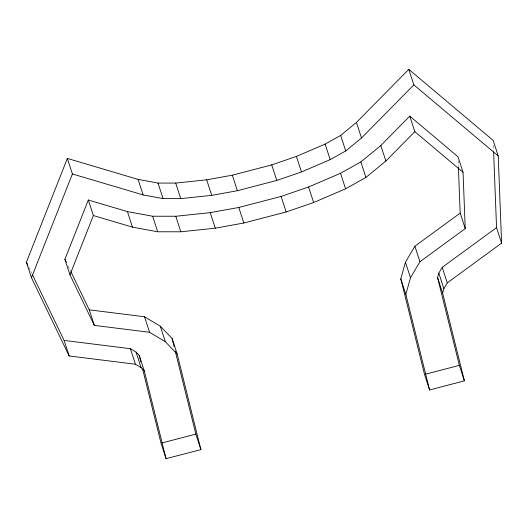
<?xml version="1.0" encoding="UTF-8"?>
<svg xmlns="http://www.w3.org/2000/svg" width="528" height="528" viewBox="0 0 528 528"><rect width="100%" height="100%" fill="white"/><g stroke="black" fill="none" stroke-linecap="round" stroke-linejoin="round"><path stroke-width="0.4" stroke-dasharray="2.64 1.98" d="M68.092 265.894L70.561 271.022M28.888 267.353L31.733 273.26M493.363 145.345L493.555 150.282M458.159 160.835L458.41 167.363"/><path stroke-width="0.79" d="M493.621 151.925L496.551 227.601L442.22 267.34L438.808 273.108L437.56 277.57L442.609 293.106L464.389 380.827L429.587 389.981L424.538 374.444L400.792 278.824L405.445 262.205L414.889 246.213L460.185 213.088L458.41 167.363M429.587 389.981L405.841 294.36L410.494 277.735L419.938 261.749L465.227 228.624L463.049 172.286L458 156.75L409.787 116.14L380.827 145.51L360.868 161.911L340.534 173.276L308.583 186.985L281.101 196.436L238.795 207.471L210.25 212.639L175.791 216.256L152.632 216.236L127.453 211.616L88.315 200.006L64.911 259.301L69.96 274.837L94.327 325.387L149.563 332.284L165.317 341.702L177.157 354.017L200.904 449.638L166.056 458.654L161.033 443.19L142.6 368.966M442.609 293.106L443.857 288.644L447.262 282.876L501.6 243.137L498.221 155.945L493.172 140.415L408.804 69.346L356.459 122.43L340.666 135.412L325.136 144.091L296.413 156.413L271.729 164.901L232.32 175.184L206.679 179.824L175.705 183.077L158.011 183.064L138.085 179.401L67.353 158.426L26.4 262.185L31.449 277.721L69.155 355.958L135.412 364.228L141.101 367.627L144.276 370.933L166.056 458.654M31.449 277.721L72.395 173.956L67.353 158.426M69.96 274.837L93.364 215.543L88.315 200.006M72.395 173.956L143.134 194.938L163.06 198.594L180.754 198.614L211.728 195.36L237.369 190.72L276.771 180.437L301.462 171.95L330.185 159.628L345.715 150.942L361.508 137.966L413.853 84.876L408.804 69.346M93.364 215.543L132.495 227.146L157.681 231.772L180.84 231.792L215.299 228.175L243.844 223.007L286.15 211.966L313.632 202.521L345.583 188.813L365.917 177.448L385.876 161.047L414.836 131.67L409.787 116.14M161.825 442.985L195.855 434.108L200.904 449.638M425.33 374.24L459.367 365.363L464.389 380.827M70.917 271.755L89.278 309.857L144.514 316.754L160.268 326.165L172.108 338.488L177.157 354.017M32.446 274.732L64.106 340.421L130.363 348.698L136.052 352.09L139.227 355.397L144.276 370.933M413.853 84.876L498.221 155.945M414.836 131.67L463.049 172.286M64.911 259.301L66.323 262.231M26.4 262.185L27.826 265.142M496.551 227.601L501.6 243.137M460.185 213.088L465.227 228.624M442.22 267.34L447.262 282.876M438.808 273.108L443.857 288.644M414.889 246.213L419.938 261.749M380.827 145.51L385.876 161.047M405.445 262.205L410.494 277.735M356.459 122.43L361.508 137.966M400.792 278.824L405.841 294.36M360.868 161.911L365.917 177.448M340.666 135.412L345.715 150.942M340.534 173.276L345.583 188.813M325.136 144.091L330.185 159.628M308.583 186.985L313.632 202.521M296.413 156.413L301.462 171.95M271.729 164.901L276.771 180.437M281.101 196.436L286.15 211.966M232.32 175.184L237.369 190.72M238.795 207.471L243.844 223.007M206.679 179.824L211.728 195.36M210.25 212.639L215.299 228.175M175.705 183.077L180.754 198.614M175.791 216.256L180.84 231.792M158.011 183.064L163.06 198.594M152.632 216.236L157.681 231.772M138.085 179.401L143.134 194.938M127.453 211.616L132.495 227.146M160.268 326.165L165.317 341.702M144.514 316.754L149.563 332.284M136.052 352.09L141.101 367.627M130.363 348.698L135.412 364.228M89.278 309.857L94.327 325.387M64.106 340.421L69.155 355.958M437.56 277.57L459.367 365.363M172.108 338.488L174.088 346.454M175.276 351.232L195.855 434.108M139.227 355.397L140.811 361.786"/></g></svg>
